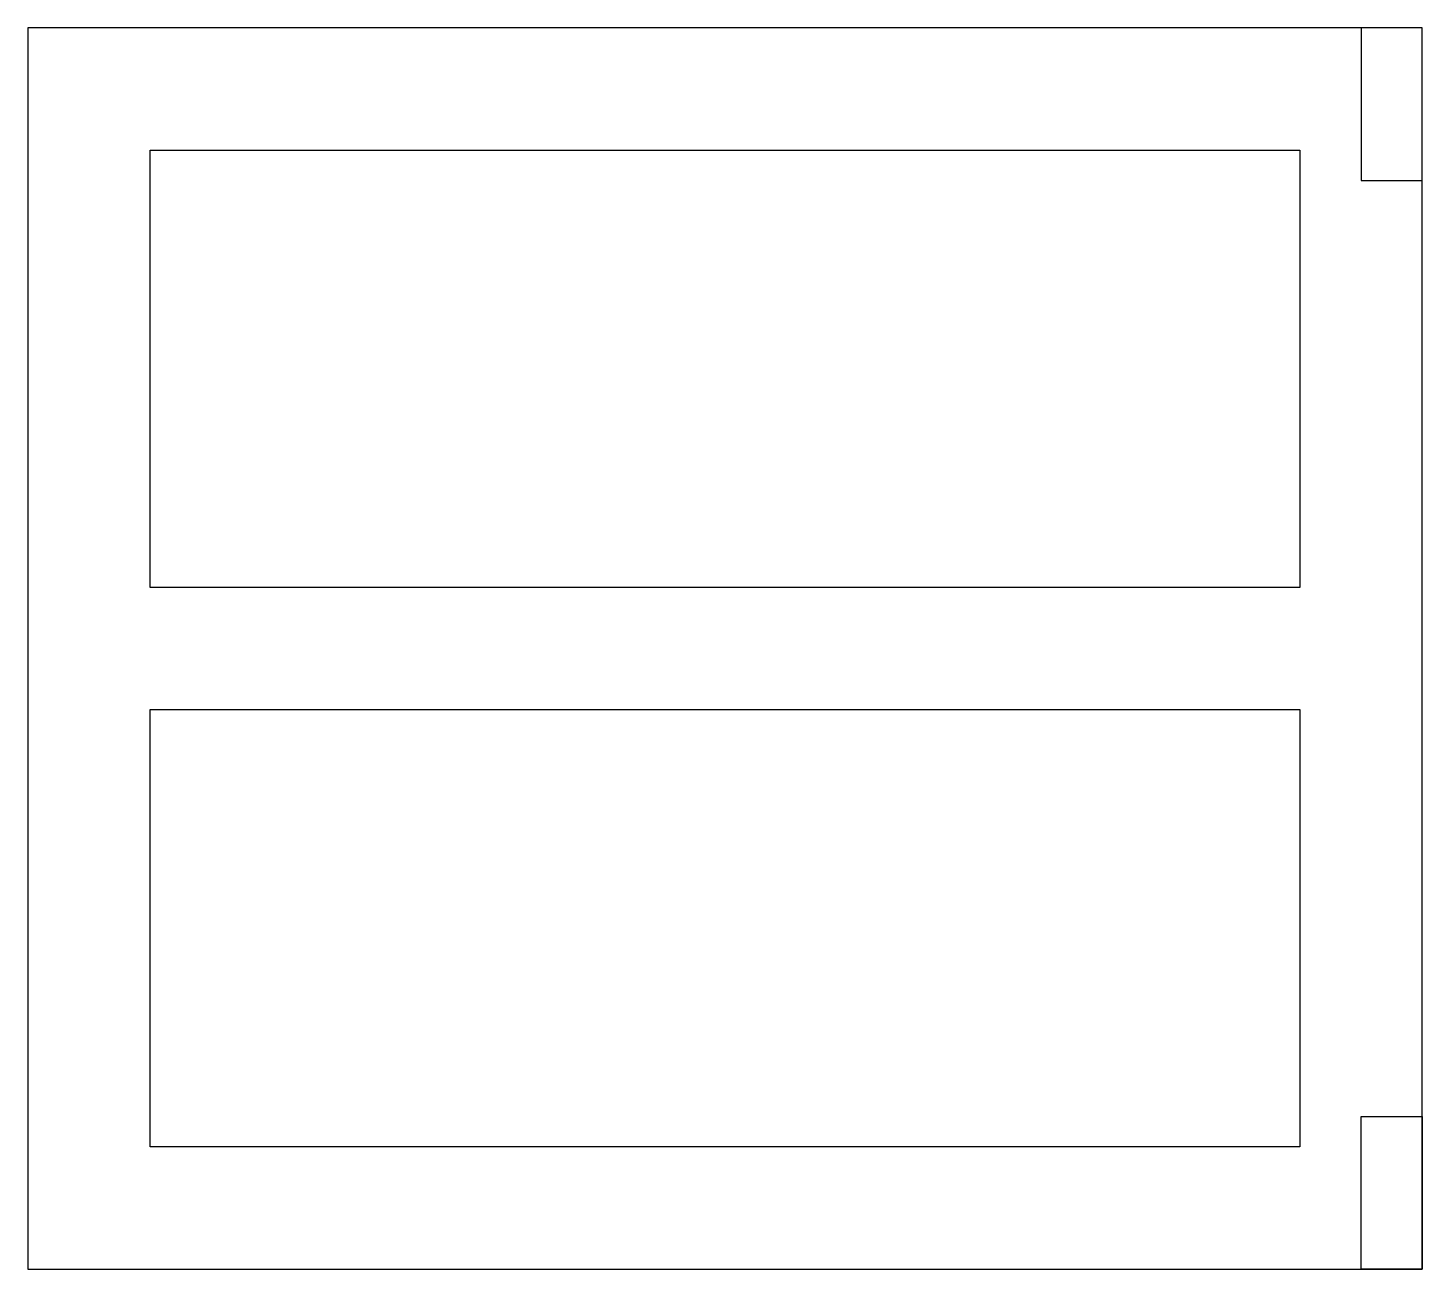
# Model space of a CAD drawing. Header units: millimetres. Extents: x -91.3 to 0, y 0 to 81.3.
import ezdxf

# ---------------------------------------------------------------- set-up
doc = ezdxf.new("R2010")
doc.units = ezdxf.units.MM
doc.layers.get('0').update_dxf_attribs({"linetype": 'CONTINUOUS'})

msp = doc.modelspace()

# ---------------------------------------------------------------- linework, layer by layer
for points in [[(-91.3, 0), (0, 0), (0, 81.3), (-91.3, 81.3)], [(0, 81.3), (-4, 81.3), (-4, 71.3), (0, 71.3)], [(-8, 44.65), (-83.3, 44.65), (-83.3, 73.3), (-8, 73.3)], [(-83.3, 36.65), (-8, 36.65), (-8, 8), (-83.3, 8)], [(0, 0), (-4, 0), (-4, 10), (0, 10)]]:
    msp.add_lwpolyline(points, close=True)

doc.saveas('drawing.dxf')
